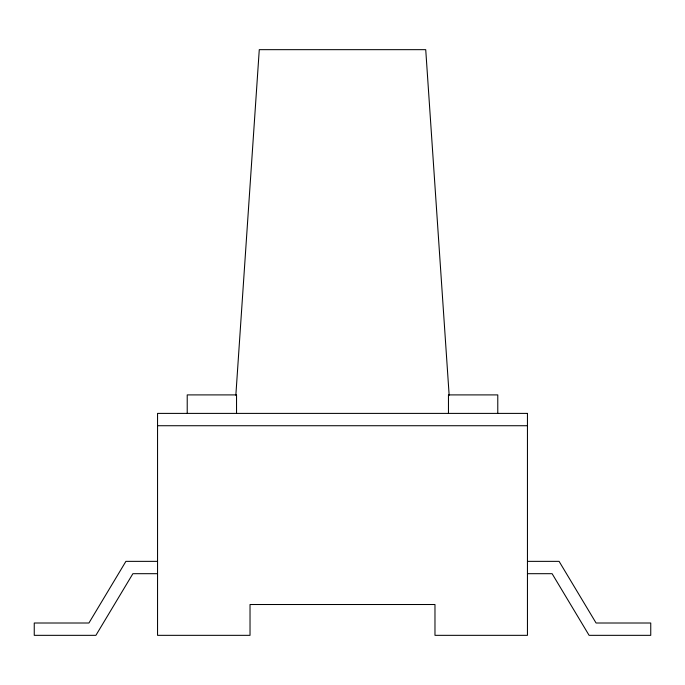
<?xml version="1.0" encoding="UTF-8"?>
<svg xmlns="http://www.w3.org/2000/svg" width="685" height="685" viewBox="0 0 685 685"><rect width="100%" height="100%" fill="white"/><g stroke="black" fill="none" stroke-linecap="round" stroke-linejoin="round"><path stroke-width="1.03" d="M235.845 395.262L259.272 49.662L425.727 49.662L449.154 395.262M157.55 425.727L527.45 425.727M157.55 561.357L125.912 561.357L88.922 623.007L34.25 623.007L34.25 635.337L95.9 635.337L132.89 573.688L157.55 573.688M527.45 561.357L559.088 561.357L596.078 623.007L650.75 623.007L650.75 635.337L589.1 635.337L552.11 573.688L527.45 573.688M497.781 413.397L497.781 394.902L448.461 394.902L448.461 413.397M236.539 413.397L236.539 394.902L187.219 394.902L187.219 413.397M527.45 413.397L157.55 413.397L157.55 635.337L250.025 635.337L250.025 604.512L434.975 604.512L434.975 635.337L527.45 635.337L527.45 413.397"/></g></svg>
